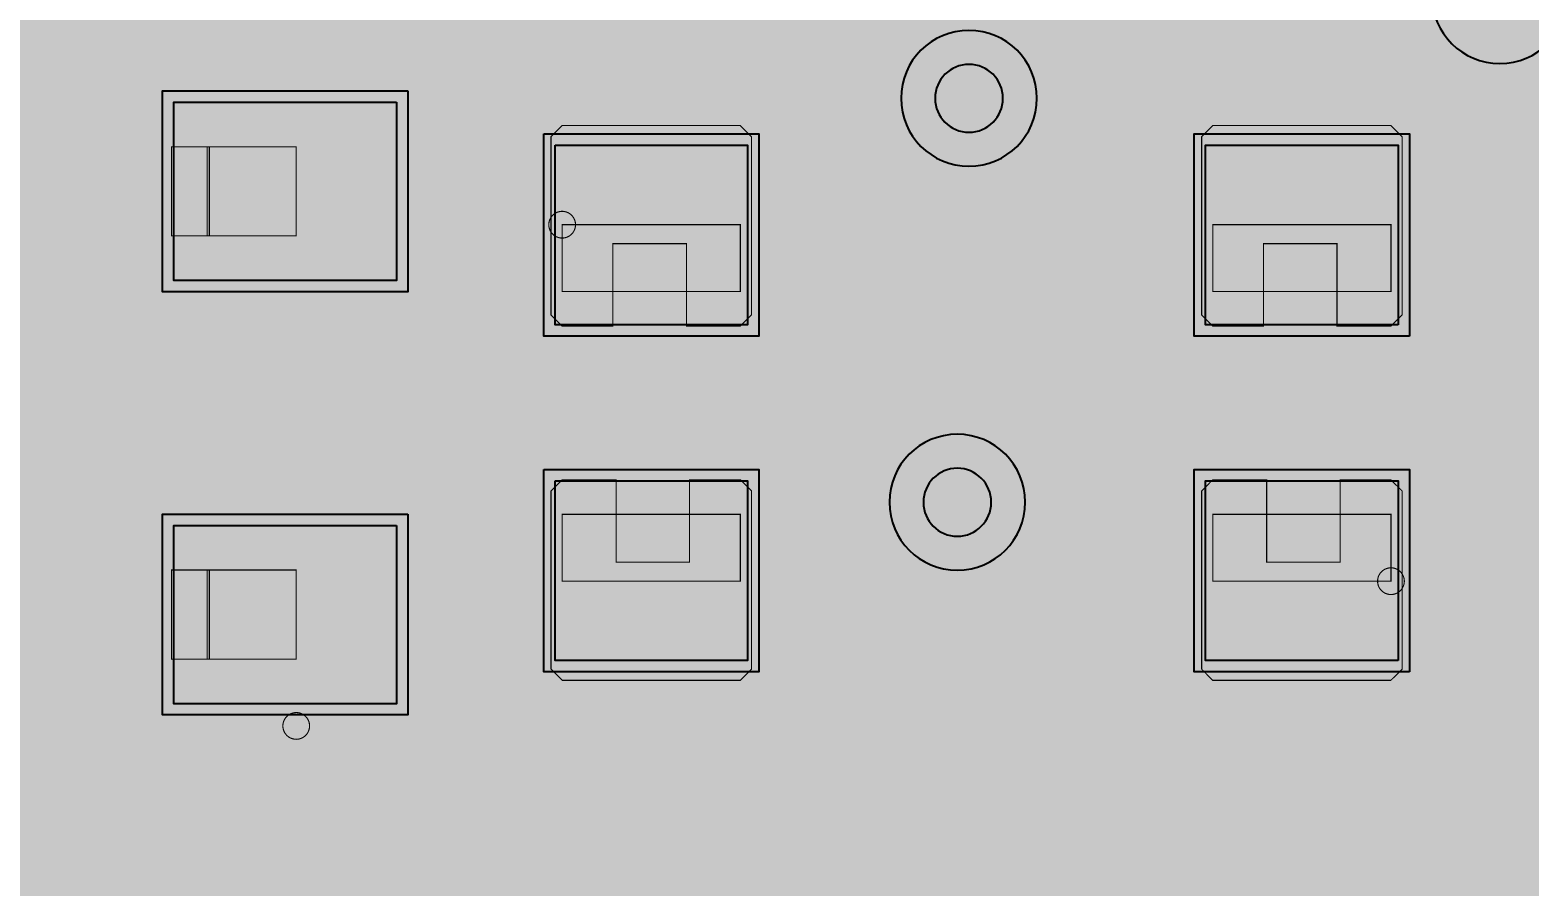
# Model space of a CAD drawing. Header units: millimetres. Extents: x -37.3 to -4.1, y -46.3 to 7.
# Drawn here: x -24.13 to -17.4, y -29.85 to -26.01 of the extents above; entities that cross this region are included whole.
import ezdxf

# ---------------------------------------------------------------- set-up
doc = ezdxf.new("R2010")
doc.units = ezdxf.units.MM
doc.header["$MEASUREMENT"] = 0
for name, color, linetype, true_color in [('Bottom-Layer', 7, 'Continuous', 0x0000ff), ('Component-Marking-Layer', 7, 'Continuous', 0x66ffcc), ('Component-Shape-Layer', 7, 'Continuous', 0x00cccc), ('Document-Layer', 7, 'Continuous', 0xffffff), ('Hole-Layer', 7, 'Continuous', 0x222222), ('Multi-Layer', 7, 'Continuous', 0xc0c0c0), ('Pin-Floating-Layer', 7, 'Continuous', 0xff99ff), ('Pin-Soldering-Layer', 7, 'Continuous', 0xcc9999), ('Top-Layer', 7, 'Continuous', 0xff0000), ('Top-Paste-Mask-Layer', 7, 'Continuous', 0x808080), ('Top-Silkscreen-Layer', 7, 'Continuous', 0xffcc00), ('Top-Solder-Mask-Layer', 7, 'Continuous', 0x800080)]:
    doc.layers.add(name, color=color, linetype=linetype, true_color=true_color)

msp = doc.modelspace()

# ---------------------------------------------------------------- hatches: boundary and pattern name
at = {"layer": 'Bottom-Layer'}
for points in [[(-12.201, -44.6419), (-15.3705, -44.6419), (-15.125, -44.428), (-14.9653, -44.1441), (-14.9099, -43.8231), (-14.9099, -43.2231), (-15.0048, -42.8074), (-15.2707, -42.474), (-15.6548, -42.289), (-16.0813, -42.289), (-16.4654, -42.474), (-16.7313, -42.8074), (-16.8262, -43.2231), (-16.8262, -43.8231), (-16.7708, -44.1441), (-16.6111, -44.428), (-16.3656, -44.6419), (-24.0205, -44.6419), (-23.7749, -44.428), (-23.6153, -44.1441), (-23.5599, -43.8231), (-23.5599, -43.2231), (-23.6548, -42.8074), (-23.9206, -42.474), (-24.3048, -42.289), (-24.7312, -42.289), (-25.1154, -42.474), (-25.3813, -42.8074), (-25.4762, -43.2231), (-25.4762, -43.8231), (-25.4208, -44.1441), (-25.2611, -44.428), (-25.0156, -44.6419), (-30.6523, -44.6419), (-30.3729, -44.2754), (-30.2321, -43.8365), (-30.2463, -43.3758), (-30.4137, -42.9464), (-30.715, -42.5976), (-31.1157, -42.3698), (-30.8468, -42.0261), (-30.7241, -41.6072), (-30.7652, -41.1727), (-30.9642, -40.7843), (-31.2929, -40.4971), (-31.0196, -40.2756), (-30.8254, -39.9822), (-26.1673, -39.9822), (-25.1863, -40.9632), (-25.0289, -41.0684), (-24.8432, -41.1053), (-15.2069, -41.1053), (-14.5671, -41.7451), (-14.4097, -41.8503), (-14.224, -41.8872), (-11.684, -41.8872), (-11.4984, -41.8503), (-11.341, -41.7451), (-8.039, -38.4431), (-7.9338, -38.2857), (-7.8969, -38.1001), (-7.8969, -35.1232), (-7.7458, -34.8581), (-7.7294, -34.5535), (-7.8511, -34.2738), (-8.0851, -34.0781), (-8.382, -34.0079), (-8.6789, -34.0781), (-8.913, -34.2738), (-9.0347, -34.5535), (-9.0182, -34.8581), (-8.8672, -35.1232), (-8.8672, -37.8991), (-11.4381, -40.4701), (-11.4985, -40.3222), (-11.5926, -40.1931), (-11.5926, -39.3142), (-11.4415, -39.0491), (-11.4251, -38.7445), (-11.5468, -38.4648), (-11.7808, -38.2691), (-12.0777, -38.1989), (-12.3746, -38.2691), (-12.6087, -38.4648), (-12.7304, -38.7445), (-12.7139, -39.0491), (-12.5629, -39.3142), (-12.5629, -40.1931), (-12.6985, -40.412), (-12.7405, -40.666), (-12.6826, -40.9169), (-14.0231, -40.9169), (-14.6629, -40.2771), (-14.8203, -40.172), (-15.0059, -40.135), (-15.0352, -40.135), (-14.9789, -39.9579), (-14.9599, -39.773), (-14.9599, -38.873), (-15.0498, -38.4789), (-15.3018, -38.1629), (-15.666, -37.9876), (-16.0701, -37.9876), (-16.4343, -38.1629), (-16.6863, -38.4789), (-16.7762, -38.873), (-16.7762, -39.3698), (-17.0493, -39.182), (-17.3779, -39.139), (-17.6901, -39.2502), (-17.9175, -39.4913), (-18.0102, -39.8095), (-17.9481, -40.135), (-22.4377, -40.135), (-22.3756, -39.8094), (-22.4684, -39.4912), (-22.6959, -39.2501), (-23.0082, -39.139), (-23.3369, -39.1821), (-23.6099, -39.3701), (-23.6099, -38.873), (-23.6998, -38.4789), (-23.9518, -38.1629), (-24.316, -37.9876), (-24.7201, -37.9876), (-25.0843, -38.1629), (-25.3362, -38.4789), (-25.4262, -38.873), (-25.4262, -39.3511), (-25.6233, -39.154), (-25.7806, -39.0489), (-25.9663, -39.0119), (-30.8254, -39.0119), (-31.0196, -38.7186), (-31.2929, -38.4971), (-30.9642, -38.2099), (-30.7652, -37.8214), (-30.7241, -37.3869), (-30.8468, -36.9681), (-31.1157, -36.6244), (-30.7063, -36.3893), (-30.4021, -36.0282), (-30.2399, -35.5849), (-30.2392, -35.1128), (-30.4002, -34.669), (-30.7034, -34.3071), (-31.1121, -34.0709), (-31.577, -33.9888), (-32.177, -33.9888), (-32.6419, -34.0709), (-33.0507, -34.3071), (-33.3538, -34.669), (-33.5148, -35.1128), (-33.5141, -35.5849), (-33.3519, -36.0282), (-33.0477, -36.3893), (-32.6383, -36.6244), (-32.9073, -36.9681), (-33.0299, -37.3869), (-32.9888, -37.8214), (-32.7898, -38.2099), (-32.4612, -38.4971), (-32.7667, -38.7557), (-32.966, -39.1028), (-33.0351, -39.4971), (-32.966, -39.8913), (-32.7667, -40.2385), (-32.4612, -40.4971), (-32.7898, -40.7843), (-32.9888, -41.1727), (-33.0299, -41.6072), (-32.9073, -42.0261), (-32.6383, -42.3698), (-33.039, -42.5976), (-33.3404, -42.9464), (-33.5078, -43.3758), (-33.5219, -43.8365), (-33.3811, -44.2754), (-33.1017, -44.6419), (-33.9319, -44.6419), (-33.9319, -0.3581), (-6.6482, -0.3581), (-6.6482, -44.6419), (-7.8079, -44.6419), (-7.7714, -44.5548), (-7.7589, -44.4611), (-7.7589, -42.6611), (-7.8069, -42.482), (-7.9379, -42.3509), (-8.117, -42.3029), (-9.917, -42.3029), (-10.0961, -42.3509), (-10.2272, -42.482), (-10.2752, -42.6611), (-10.2752, -44.4611), (-10.2627, -44.5548), (-10.2261, -44.6419), (-10.9131, -44.6419), (-10.5642, -44.3339), (-10.3512, -43.9201), (-10.3032, -43.4572), (-10.4267, -43.0086), (-10.7049, -42.6355), (-11.0997, -42.389), (-11.557, -42.3029), (-12.0144, -42.389), (-12.4092, -42.6355), (-12.6873, -43.0086), (-12.8109, -43.4572), (-12.7628, -43.9201), (-12.5498, -44.3339)], [(-19.4405, -26.7876), (-19.2802, -26.528), (-19.2531, -26.2241), (-19.3648, -25.9403), (-19.5919, -25.7365), (-19.8861, -25.6559), (-22.8408, -22.7012), (-22.7465, -22.649), (-22.6619, -22.5822), (-19.049, -22.5822), (-18.8634, -22.5452), (-18.706, -22.4401), (-18.2647, -21.9988), (-18.1349, -21.9813), (-18.0112, -21.9386), (-18.0112, -25.4056), (-18.1622, -25.6706), (-18.1787, -25.9752), (-18.057, -26.255), (-17.8229, -26.4506), (-17.526, -26.5208), (-17.2291, -26.4506), (-16.9951, -26.255), (-16.8734, -25.9752), (-16.8898, -25.6706), (-17.0409, -25.4056), (-17.0409, -20.648), (-16.8677, -20.4748), (-16.5734, -20.3942), (-16.3464, -20.1904), (-16.2347, -19.9065), (-16.2618, -19.6027), (-16.4221, -19.3431), (-16.6817, -19.1828), (-16.9855, -19.1557), (-17.2694, -19.2674), (-17.4732, -19.4944), (-17.5538, -19.7887), (-17.8691, -20.104), (-17.9742, -20.2614), (-18.0112, -20.447), (-18.0112, -20.7335), (-18.3284, -20.6741), (-18.636, -20.7715), (-18.8613, -21.0026), (-18.9508, -21.3127), (-19.25, -21.6119), (-22.6619, -21.6119), (-22.9333, -21.459), (-23.2445, -21.4468), (-23.5269, -21.5781), (-23.7183, -21.8237), (-26.8887, -18.6533), (-26.7851, -18.3778), (-26.811, -18.0847), (-26.9611, -17.8316), (-27.206, -17.6684), (-27.4974, -17.6272), (-27.778, -17.7162), (-27.9923, -17.9178), (-28.0984, -18.1923), (-28.0752, -18.4857), (-27.9273, -18.7401), (-27.9273, -18.7859), (-27.8904, -18.9716), (-27.7852, -19.129), (-20.5722, -26.342), (-20.4916, -26.6362), (-20.2878, -26.8633), (-20.0039, -26.975), (-19.7001, -26.9479)]]:
    msp.add_hatch(color=256, dxfattribs=at).paths.add_polyline_path(points)
at = {"layer": 'Component-Marking-Layer'}
for points in [[(-21.7961, -26.886, 1), (-21.6761, -26.886, 1)], [(-21.7961, -26.886, 1), (-21.6761, -26.886, 1)], [(-18.075, -28.4862, 1), (-17.955, -28.4862, 1)], [(-18.075, -28.4862, 1), (-17.955, -28.4862, 1)], [(-22.99, -29.136, 1), (-22.8701, -29.136, 1)], [(-22.99, -29.136, 1), (-22.8701, -29.136, 1)]]:
    msp.add_hatch(color=256, dxfattribs=at).paths.add_polyline_path(points)
at = {"layer": 'Pin-Floating-Layer'}
for points in [[(-23.49, -26.936), (-23.49, -26.536), (-23.32, -26.536), (-23.32, -26.936)], [(-23.49, -26.936), (-23.49, -26.536), (-23.32, -26.536), (-23.32, -26.936)], [(-23.49, -28.836), (-23.49, -28.436), (-23.32, -28.436), (-23.32, -28.836)], [(-23.49, -28.836), (-23.49, -28.436), (-23.32, -28.436), (-23.32, -28.836)]]:
    msp.add_hatch(color=256, dxfattribs=at).paths.add_polyline_path(points)
at = {"layer": 'Pin-Soldering-Layer'}
for points in [[(-23.33, -26.936), (-23.33, -26.536), (-22.93, -26.536), (-22.93, -26.936)], [(-23.33, -26.936), (-23.33, -26.536), (-22.93, -26.536), (-22.93, -26.936)], [(-21.736, -26.8861), (-20.936, -26.8861), (-20.936, -27.1861), (-21.736, -27.1861)], [(-21.736, -26.8861), (-20.936, -26.8861), (-20.936, -27.1861), (-21.736, -27.1861)], [(-18.015, -26.8861), (-18.015, -27.1861), (-18.815, -27.1861), (-18.815, -26.8861)], [(-18.015, -26.8861), (-18.015, -27.1861), (-18.815, -27.1861), (-18.815, -26.8861)], [(-21.736, -28.4861), (-21.736, -28.1861), (-20.936, -28.1861), (-20.936, -28.4861)], [(-21.736, -28.4861), (-21.736, -28.1861), (-20.936, -28.1861), (-20.936, -28.4861)], [(-18.015, -28.4861), (-18.815, -28.4861), (-18.815, -28.1861), (-18.015, -28.1861)], [(-18.015, -28.4861), (-18.815, -28.4861), (-18.815, -28.1861), (-18.015, -28.1861)], [(-23.33, -28.836), (-23.33, -28.436), (-22.93, -28.436), (-22.93, -28.836)], [(-23.33, -28.836), (-23.33, -28.436), (-22.93, -28.436), (-22.93, -28.836)]]:
    msp.add_hatch(color=256, dxfattribs=at).paths.add_polyline_path(points)
at = {"layer": 'Top-Layer'}
for points in [[(-22.48, -26.336), (-22.48, -27.136), (-23.48, -27.136), (-23.48, -26.336)], [(-21.768, -26.5295), (-20.904, -26.5295), (-20.904, -27.3359), (-21.768, -27.3359)], [(-17.983, -27.3359), (-18.847, -27.3359), (-18.847, -26.5295), (-17.983, -26.5295)], [(-21.768, -28.0362), (-20.904, -28.0362), (-20.904, -28.8427), (-21.768, -28.8427)], [(-17.983, -28.8427), (-18.847, -28.8427), (-18.847, -28.0362), (-17.983, -28.0362)], [(-22.48, -28.2361), (-22.48, -29.0361), (-23.48, -29.0361), (-23.48, -28.2361)]]:
    msp.add_hatch(color=256, dxfattribs=at).paths.add_polyline_path(points)
at = {"layer": 'Top-Paste-Mask-Layer'}
for points in [[(-22.48, -26.336), (-22.48, -27.136), (-23.48, -27.136), (-23.48, -26.336)], [(-21.786, -26.491), (-21.736, -26.441), (-20.936, -26.441), (-20.886, -26.491), (-20.886, -27.291), (-20.936, -27.341), (-21.1781, -27.341), (-21.1781, -26.971), (-21.5081, -26.971), (-21.5081, -27.341), (-21.736, -27.341), (-21.786, -27.291)], [(-21.786, -26.491), (-21.736, -26.441), (-20.936, -26.441), (-20.886, -26.491), (-20.886, -27.291), (-20.936, -27.341), (-21.1781, -27.341), (-21.1781, -26.971), (-21.5081, -26.971), (-21.5081, -27.341), (-21.736, -27.341), (-21.786, -27.291)], [(-18.865, -26.491), (-18.815, -26.441), (-18.015, -26.441), (-17.965, -26.491), (-17.965, -27.291), (-18.015, -27.341), (-18.257, -27.341), (-18.257, -26.971), (-18.587, -26.971), (-18.587, -27.341), (-18.815, -27.341), (-18.865, -27.291)], [(-18.865, -26.491), (-18.815, -26.441), (-18.015, -26.441), (-17.965, -26.491), (-17.965, -27.291), (-18.015, -27.341), (-18.257, -27.341), (-18.257, -26.971), (-18.587, -26.971), (-18.587, -27.341), (-18.815, -27.341), (-18.865, -27.291)], [(-20.8861, -28.8811), (-20.9361, -28.9311), (-21.7361, -28.9311), (-21.7861, -28.8811), (-21.7861, -28.0811), (-21.7361, -28.0311), (-21.494, -28.0311), (-21.494, -28.4011), (-21.164, -28.4011), (-21.164, -28.0311), (-20.9361, -28.0311), (-20.8861, -28.0811)], [(-20.8861, -28.8811), (-20.9361, -28.9311), (-21.7361, -28.9311), (-21.7861, -28.8811), (-21.7861, -28.0811), (-21.7361, -28.0311), (-21.494, -28.0311), (-21.494, -28.4011), (-21.164, -28.4011), (-21.164, -28.0311), (-20.9361, -28.0311), (-20.8861, -28.0811)], [(-17.965, -28.8811), (-18.0151, -28.9311), (-18.8151, -28.9311), (-18.865, -28.8811), (-18.865, -28.0811), (-18.8151, -28.0311), (-18.573, -28.0311), (-18.573, -28.4011), (-18.243, -28.4011), (-18.243, -28.0311), (-18.0151, -28.0311), (-17.965, -28.0811)], [(-17.965, -28.8811), (-18.0151, -28.9311), (-18.8151, -28.9311), (-18.865, -28.8811), (-18.865, -28.0811), (-18.8151, -28.0311), (-18.573, -28.0311), (-18.573, -28.4011), (-18.243, -28.4011), (-18.243, -28.0311), (-18.0151, -28.0311), (-17.965, -28.0811)], [(-22.48, -28.2361), (-22.48, -29.0361), (-23.48, -29.0361), (-23.48, -28.2361)]]:
    msp.add_hatch(color=256, dxfattribs=at).paths.add_polyline_path(points)
at = {"layer": 'Top-Solder-Mask-Layer'}
for points in [[(-22.4292, -26.2852), (-22.4292, -27.1868), (-23.5308, -27.1868), (-23.5308, -26.2852)], [(-21.8188, -26.4787), (-20.8532, -26.4787), (-20.8532, -27.3867), (-21.8188, -27.3867)], [(-17.9322, -27.3867), (-18.8978, -27.3867), (-18.8978, -26.4787), (-17.9322, -26.4787)], [(-21.8188, -27.9854), (-20.8532, -27.9854), (-20.8532, -28.8935), (-21.8188, -28.8935)], [(-17.9322, -28.8935), (-18.8978, -28.8935), (-18.8978, -27.9854), (-17.9322, -27.9854)], [(-22.4292, -28.1853), (-22.4292, -29.0869), (-23.5308, -29.0869), (-23.5308, -28.1853)]]:
    msp.add_hatch(color=256, dxfattribs=at).paths.add_polyline_path(points)

# ---------------------------------------------------------------- linework, layer by layer
at = {"layer": 'Bottom-Layer'}
for points, const_width in [([(-19.9094, -26.3186), (-27.4422, -18.7859)], 0.254), ([(-27.7852, -19.129), (-20.5722, -26.342), (-20.4916, -26.6362), (-20.2878, -26.8633), (-20.0039, -26.975), (-19.7001, -26.9479), (-19.4405, -26.7876), (-19.2802, -26.528), (-19.2531, -26.2241), (-19.3648, -25.9403)], 0.0508), ([(-14.3413, -26.8147), (-23.3914, -35.8648), (-23.7333, -35.9741), (-23.9682, -36.2455), (-24.0273, -36.5995), (-23.8932, -36.9325), (-23.6053, -37.1468), (-23.2479, -37.1797), (-22.9257, -37.0216), (-22.733, -36.7187), (-22.5781, -36.9851), (-22.3195, -37.1526), (-22.013, -37.1852), (-21.7249, -37.0758), (-21.5174, -36.8479), (-21.4353, -36.5509), (-9.69, -24.8056)], 0.0508), ([(-18.1787, -25.9752), (-18.057, -26.255), (-17.8229, -26.4506), (-17.526, -26.5208), (-17.2291, -26.4506)], 0.0508)]:
    msp.add_lwpolyline(points, dxfattribs=dict(at, const_width=const_width))
at = {"layer": 'Component-Marking-Layer', "const_width": 0.00508}
for points in [[(-21.7961, -26.886, 1), (-21.6761, -26.886), (-21.6761, -26.886, 1), (-21.7961, -26.886)], [(-21.7961, -26.886, 1), (-21.6761, -26.886), (-21.6761, -26.886, 1), (-21.7961, -26.886)], [(-18.075, -28.4862, 1), (-17.955, -28.4862), (-17.955, -28.4862, 1), (-18.075, -28.4862)], [(-18.075, -28.4862, 1), (-17.955, -28.4862), (-17.955, -28.4862, 1), (-18.075, -28.4862)], [(-22.99, -29.136, 1), (-22.8701, -29.136), (-22.8701, -29.136, 1), (-22.99, -29.136)], [(-22.99, -29.136, 1), (-22.8701, -29.136), (-22.8701, -29.136, 1), (-22.99, -29.136)]]:
    msp.add_lwpolyline(points, format="xyb", dxfattribs=at)
at = {"layer": 'Component-Shape-Layer', "const_width": 0.0508}
for points in [[(-24.7801, -29.136), (-24.7801, -26.236), (-23.4801, -26.236), (-23.4801, -29.136)], [(-24.7801, -29.136), (-24.7801, -26.236), (-23.4801, -26.236), (-23.4801, -29.136)], [(-21.736, -26.8861), (-20.936, -26.8861), (-20.936, -28.4861), (-21.736, -28.4861)], [(-21.736, -26.8861), (-20.936, -26.8861), (-20.936, -28.4861), (-21.736, -28.4861)], [(-18.015, -28.4861), (-18.815, -28.4861), (-18.815, -26.8861), (-18.015, -26.8861)], [(-18.015, -28.4861), (-18.815, -28.4861), (-18.815, -26.8861), (-18.015, -26.8861)]]:
    msp.add_lwpolyline(points, close=True, dxfattribs=at)
at = {"layer": 'Document-Layer', "const_width": 0.3}
for points in [[(-17.5237, -26.7463, 1), (-17.2235, -26.7463), (-17.2235, -26.7463, 1), (-17.5237, -26.7463)], [(-17.5237, -26.7463, 1), (-17.2235, -26.7463), (-17.2235, -26.7463, 1), (-17.5237, -26.7463)], [(-22.5276, -28.6259, 1), (-22.2273, -28.6259), (-22.2273, -28.6259, 1), (-22.5276, -28.6259)], [(-22.5276, -28.6259, 1), (-22.2273, -28.6259), (-22.2273, -28.6259, 1), (-22.5276, -28.6259)]]:
    msp.add_lwpolyline(points, format="xyb", dxfattribs=at)
at = {"layer": 'Hole-Layer'}
for points in [[(-20.0619, -26.3186, 1), (-19.7569, -26.3186, 1)], [(-20.1144, -28.1319, 1), (-19.8094, -28.1319, 1)]]:
    msp.add_lwpolyline(points, format="xyb", close=True, dxfattribs=at)
at = {"layer": 'Multi-Layer'}
for points in [[(-17.831, -25.8577, 1), (-17.221, -25.8577), (-17.221, -25.8577, 1), (-17.831, -25.8577)], [(-20.2145, -26.3186, 1), (-19.6044, -26.3186), (-19.6044, -26.3186, 1), (-20.2145, -26.3186)], [(-20.2669, -28.1319, 1), (-19.6569, -28.1319), (-19.6569, -28.1319, 1), (-20.2669, -28.1319)]]:
    msp.add_lwpolyline(points, format="xyb", dxfattribs=at)
at = {"layer": 'Pin-Floating-Layer', "const_width": 0.00508}
for points in [[(-23.49, -26.936), (-23.49, -26.536), (-23.32, -26.536), (-23.32, -26.936)], [(-23.49, -26.936), (-23.49, -26.536), (-23.32, -26.536), (-23.32, -26.936)], [(-23.49, -28.836), (-23.49, -28.436), (-23.32, -28.436), (-23.32, -28.836)], [(-23.49, -28.836), (-23.49, -28.436), (-23.32, -28.436), (-23.32, -28.836)]]:
    msp.add_lwpolyline(points, close=True, dxfattribs=at)
at = {"layer": 'Pin-Soldering-Layer', "const_width": 0.00508}
for points in [[(-23.33, -26.936), (-23.33, -26.536), (-22.93, -26.536), (-22.93, -26.936)], [(-23.33, -26.936), (-23.33, -26.536), (-22.93, -26.536), (-22.93, -26.936)], [(-21.736, -26.8861), (-20.936, -26.8861), (-20.936, -27.1861), (-21.736, -27.1861)], [(-21.736, -26.8861), (-20.936, -26.8861), (-20.936, -27.1861), (-21.736, -27.1861)], [(-18.015, -26.8861), (-18.015, -27.1861), (-18.815, -27.1861), (-18.815, -26.8861)], [(-18.015, -26.8861), (-18.015, -27.1861), (-18.815, -27.1861), (-18.815, -26.8861)], [(-21.736, -28.4861), (-21.736, -28.1861), (-20.936, -28.1861), (-20.936, -28.4861)], [(-21.736, -28.4861), (-21.736, -28.1861), (-20.936, -28.1861), (-20.936, -28.4861)], [(-18.015, -28.4861), (-18.815, -28.4861), (-18.815, -28.1861), (-18.015, -28.1861)], [(-18.015, -28.4861), (-18.815, -28.4861), (-18.815, -28.1861), (-18.015, -28.1861)], [(-23.33, -28.836), (-23.33, -28.436), (-22.93, -28.436), (-22.93, -28.836)], [(-23.33, -28.836), (-23.33, -28.436), (-22.93, -28.436), (-22.93, -28.836)]]:
    msp.add_lwpolyline(points, close=True, dxfattribs=at)
at = {"layer": 'Top-Layer', "const_width": 0.254}
for points in [[(-24.511, -25.0191), (-23.4731, -26.057)], [(-21.209, -26.057), (-21.0294, -25.8774)], [(-19.4701, -25.8793), (-19.9094, -26.3186)], [(-23.4731, -26.057), (-21.209, -26.057)], [(-22.98, -26.736), (-23.759, -27.515)], [(-21.336, -26.9327), (-20.0574, -26.9327)], [(-20.0574, -26.9327), (-19.304, -27.6861)], [(-18.415, -26.9327), (-16.9677, -26.9327)], [(-23.759, -27.515), (-23.759, -29.1516)], [(-19.304, -27.6861), (-17.145, -27.6861)], [(-21.5327, -28.6361), (-21.336, -28.4394)], [(-18.415, -28.9561), (-18.415, -28.4394)], [(-22.98, -28.6361), (-21.5327, -28.6361)], [(-16.771, -28.6361), (-17.726, -29.5911)], [(-18.669, -29.2101), (-18.415, -28.9561)], [(-23.759, -29.1516), (-23.5956, -29.3151)], [(-22.098, -29.4641), (-21.844, -29.2101)], [(-21.844, -29.2101), (-18.669, -29.2101)], [(-23.5956, -29.3151), (-22.247, -29.3151)], [(-22.247, -29.3151), (-22.098, -29.4641)], [(-22.098, -30.7826), (-22.098, -29.4641)], [(-20.574, -29.5911), (-20.828, -29.8451)], [(-17.726, -29.5911), (-20.574, -29.5911)], [(-20.828, -29.8451), (-20.828, -30.7826)]]:
    msp.add_lwpolyline(points, dxfattribs=at)
at = {"layer": 'Top-Layer'}
for points in [[(-22.48, -26.336), (-22.48, -27.136), (-23.48, -27.136), (-23.48, -26.336)], [(-21.768, -26.5295), (-20.904, -26.5295), (-20.904, -27.3359), (-21.768, -27.3359)], [(-17.983, -27.3359), (-18.847, -27.3359), (-18.847, -26.5295), (-17.983, -26.5295)], [(-21.768, -28.0362), (-20.904, -28.0362), (-20.904, -28.8427), (-21.768, -28.8427)], [(-17.983, -28.8427), (-18.847, -28.8427), (-18.847, -28.0362), (-17.983, -28.0362)], [(-22.48, -28.2361), (-22.48, -29.0361), (-23.48, -29.0361), (-23.48, -28.2361)]]:
    msp.add_lwpolyline(points, close=True, dxfattribs=at)
at = {"layer": 'Top-Paste-Mask-Layer'}
for points in [[(-22.48, -26.336), (-22.48, -27.136), (-23.48, -27.136), (-23.48, -26.336)], [(-22.48, -28.2361), (-22.48, -29.0361), (-23.48, -29.0361), (-23.48, -28.2361)]]:
    msp.add_lwpolyline(points, close=True, dxfattribs=at)
at = {"layer": 'Top-Paste-Mask-Layer', "const_width": 0.00508}
for points in [[(-21.786, -26.491), (-21.736, -26.441), (-20.936, -26.441), (-20.886, -26.491), (-20.886, -27.291), (-20.936, -27.341), (-21.1781, -27.341), (-21.1781, -26.971), (-21.5081, -26.971), (-21.5081, -27.341), (-21.736, -27.341), (-21.786, -27.291)], [(-21.786, -26.491), (-21.736, -26.441), (-20.936, -26.441), (-20.886, -26.491), (-20.886, -27.291), (-20.936, -27.341), (-21.1781, -27.341), (-21.1781, -26.971), (-21.5081, -26.971), (-21.5081, -27.341), (-21.736, -27.341), (-21.786, -27.291)], [(-18.865, -26.491), (-18.815, -26.441), (-18.015, -26.441), (-17.965, -26.491), (-17.965, -27.291), (-18.015, -27.341), (-18.257, -27.341), (-18.257, -26.971), (-18.587, -26.971), (-18.587, -27.341), (-18.815, -27.341), (-18.865, -27.291)], [(-18.865, -26.491), (-18.815, -26.441), (-18.015, -26.441), (-17.965, -26.491), (-17.965, -27.291), (-18.015, -27.341), (-18.257, -27.341), (-18.257, -26.971), (-18.587, -26.971), (-18.587, -27.341), (-18.815, -27.341), (-18.865, -27.291)], [(-20.8861, -28.8811), (-20.9361, -28.9311), (-21.7361, -28.9311), (-21.7861, -28.8811), (-21.7861, -28.0811), (-21.7361, -28.0311), (-21.494, -28.0311), (-21.494, -28.4011), (-21.164, -28.4011), (-21.164, -28.0311), (-20.9361, -28.0311), (-20.8861, -28.0811)], [(-20.8861, -28.8811), (-20.9361, -28.9311), (-21.7361, -28.9311), (-21.7861, -28.8811), (-21.7861, -28.0811), (-21.7361, -28.0311), (-21.494, -28.0311), (-21.494, -28.4011), (-21.164, -28.4011), (-21.164, -28.0311), (-20.9361, -28.0311), (-20.8861, -28.0811)], [(-17.965, -28.8811), (-18.0151, -28.9311), (-18.8151, -28.9311), (-18.865, -28.8811), (-18.865, -28.0811), (-18.8151, -28.0311), (-18.573, -28.0311), (-18.573, -28.4011), (-18.243, -28.4011), (-18.243, -28.0311), (-18.0151, -28.0311), (-17.965, -28.0811)], [(-17.965, -28.8811), (-18.0151, -28.9311), (-18.8151, -28.9311), (-18.865, -28.8811), (-18.865, -28.0811), (-18.8151, -28.0311), (-18.573, -28.0311), (-18.573, -28.4011), (-18.243, -28.4011), (-18.243, -28.0311), (-18.0151, -28.0311), (-17.965, -28.0811)]]:
    msp.add_lwpolyline(points, close=True, dxfattribs=at)
at = {"layer": 'Top-Silkscreen-Layer'}
for points, const_width in [([(-24.83, -26.1861), (-23.83, -26.1861)], 0.254), ([(-24.83, -26.1861), (-23.83, -26.1861)], 0.254), ([(-21.9966, -27.2598), (-21.9966, -26.301)], 0.1524), ([(-21.9966, -26.301), (-20.6754, -26.301)], 0.1524), ([(-21.9966, -27.2598), (-21.9966, -26.301)], 0.1524), ([(-21.9966, -26.301), (-20.6754, -26.301)], 0.1524), ([(-20.6754, -26.301), (-20.6754, -27.2598)], 0.1524), ([(-20.6754, -26.301), (-20.6754, -27.2598)], 0.1524), ([(-17.7544, -26.301), (-19.0756, -26.301)], 0.1524), ([(-19.0756, -26.301), (-19.0756, -27.2598)], 0.1524), ([(-17.7544, -26.301), (-19.0756, -26.301)], 0.1524), ([(-19.0756, -26.301), (-19.0756, -27.2598)], 0.1524), ([(-17.7544, -27.2598), (-17.7544, -26.301)], 0.1524), ([(-17.7544, -27.2598), (-17.7544, -26.301)], 0.1524), ([(-23.43, -28), (-23.43, -27.3721)], 0.254), ([(-23.43, -28), (-23.43, -27.3721)], 0.254), ([(-21.9966, -28.1123), (-21.9966, -29.0711)], 0.1524), ([(-21.9966, -28.1123), (-21.9966, -29.0711)], 0.1524), ([(-20.6754, -29.0711), (-20.6754, -28.1123)], 0.1524), ([(-20.6754, -29.0711), (-20.6754, -28.1123)], 0.1524), ([(-19.0756, -29.0711), (-19.0756, -28.1123)], 0.1524), ([(-19.0756, -29.0711), (-19.0756, -28.1123)], 0.1524), ([(-17.7544, -28.1123), (-17.7544, -29.0711)], 0.1524), ([(-17.7544, -28.1123), (-17.7544, -29.0711)], 0.1524), ([(-21.9966, -29.0711), (-20.6754, -29.0711)], 0.1524), ([(-21.9966, -29.0711), (-20.6754, -29.0711)], 0.1524), ([(-17.7544, -29.0711), (-19.0756, -29.0711)], 0.1524), ([(-17.7544, -29.0711), (-19.0756, -29.0711)], 0.1524), ([(-24.83, -29.1861), (-23.83, -29.1861)], 0.254), ([(-24.83, -29.1861), (-23.83, -29.1861)], 0.254)]:
    msp.add_lwpolyline(points, dxfattribs=dict(at, const_width=const_width))
at = {"layer": 'Top-Solder-Mask-Layer'}
for points in [[(-22.4292, -26.2852), (-22.4292, -27.1868), (-23.5308, -27.1868), (-23.5308, -26.2852)], [(-21.8188, -26.4787), (-20.8532, -26.4787), (-20.8532, -27.3867), (-21.8188, -27.3867)], [(-17.9322, -27.3867), (-18.8978, -27.3867), (-18.8978, -26.4787), (-17.9322, -26.4787)], [(-21.8188, -27.9854), (-20.8532, -27.9854), (-20.8532, -28.8935), (-21.8188, -28.8935)], [(-17.9322, -28.8935), (-18.8978, -28.8935), (-18.8978, -27.9854), (-17.9322, -27.9854)], [(-22.4292, -28.1853), (-22.4292, -29.0869), (-23.5308, -29.0869), (-23.5308, -28.1853)]]:
    msp.add_lwpolyline(points, close=True, dxfattribs=at)

doc.saveas('drawing.dxf')
